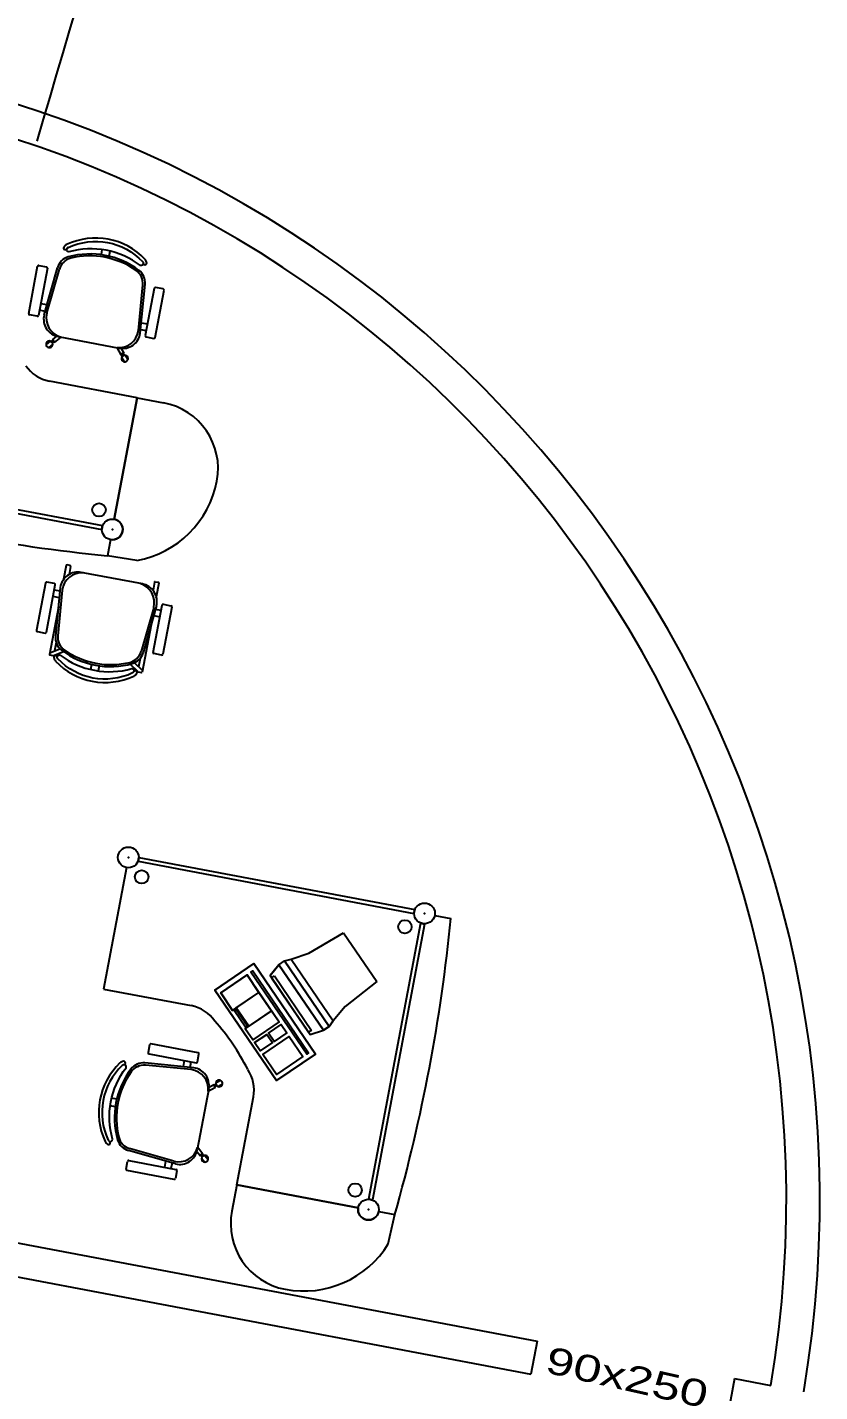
# Model space of a CAD drawing. Header units: inches. Extents: x -18604 to 2753, y -9056 to 3482.
# Drawn here: x 378 to 733, y -4179 to -3568 of the extents above; entities that cross this region are included whole.
import ezdxf

# ---------------------------------------------------------------- set-up
doc = ezdxf.new("R2010")
doc.units = ezdxf.units.IN
for name, color, linetype in [('FORÇA 1', 86, 'Continuous'), ('MOVEIS', 2, 'Continuous'), ('Parede', 6, 'Continuous'), ('TEXTO_AREAS', 146, 'Continuous')]:
    doc.layers.add(name, color=color, linetype=linetype)
doc.styles.add('REGUA100', font='GOTHIC.TTF', dxfattribs={"width": 1.4})

# ---------------------------------------------------------------- blocks, each defined once
blk = doc.blocks.new('CC50704')
for p, q in [((11.58, 13.43), (12, 0)), ((-60, 0), (-60, 12)), ((-60, 0), (-4.65, 0)), ((4.65, 0), (12, 0))]:
    blk.add_line(p, q)
for centre, radius, start, end in [((-30, 12), 30, 90, 180), ((-30, -2.54), 44.54, 21.00528, 90), ((0, 0), 4.65, 0, 180)]:
    blk.add_arc(centre, radius, start, end)
blk.add_point((0, 0))

msp = doc.modelspace()

# ---------------------------------------------------------------- linework, layer by layer
at = {"layer": 'FORÇA 1'}
msp.add_open_spline([(382.74, -3619.35, -1761.63), (445.07, -3408.33, -1750.21), (596.01, -2897.36, -1722.55), (161.24, -2137.24, -1769), (-620.23, -2052.42, -1751.78), (-1131.85, -2514.64, -1754.01), (-1213.07, -3253.4, -1754.99), (-954.31, -3671.74, -1754.71), (-812.23, -3888.34, -1754.55)], degree=3, knots=[0, 0, 0, 0, 649.163968, 1571.946122, 2171.553363, 2757.65089, 3449.031517, 4207.693788, 4207.693788, 4207.693788, 4207.693788], dxfattribs=at)
at = {"layer": 'MOVEIS'}
for p, q in [((411.52, -3670.18, -4449.72), (411.96, -3667.87, -4449.72)), ((414.96, -3670.83, -4449.72), (415.4, -3668.52, -4449.72)), ((378.98, -3696.5, -4449.72), (382.98, -3675.37, -4449.72)), ((387.4, -3676.21, -4449.72), (383.4, -3697.34, -4449.72)), ((383.56, -3674.98, -4449.72), (387, -3675.63, -4449.72)), ((385.89, -3697.13, -4449.72), (391.88, -3676.01, -4449.72)), ((387.1, -3696.35, -4449.72), (392.77, -3676.59, -4449.72)), ((428.13, -3704.11, -4449.72), (430.07, -3683.65, -4449.72)), ((428.97, -3705.28, -4449.72), (431.11, -3683.43, -4449.72)), ((435.21, -3685.26, -4449.72), (431.21, -3706.38, -4449.72)), ((435.63, -3707.22, -4449.72), (439.63, -3686.09, -4449.72)), ((439.23, -3685.51, -4449.72), (435.79, -3684.86, -4449.72)), ((386.4, -3695.56, -4449.72), (383.83, -3695.07, -4449.72)), ((387.09, -3692.64, -4449.72), (384.39, -3692.13, -4449.72)), ((382.82, -3697.73, -4449.72), (379.38, -3697.08, -4449.72)), ((429.49, -3700.66, -4449.72), (432.2, -3701.17, -4449.72)), ((388.54, -3708.82, -4449.72), (386.74, -3710.31, -4449.72)), ((391.42, -3706.69, -4449.72), (389.51, -3708.26, -4449.72)), ((389.51, -3708.26, -4449.72), (389.63, -3708.41, -4449.72)), ((393.34, -3707.05, -4449.72), (390.46, -3709.42, -4449.72)), ((392.19, -3706.83, -4449.72), (419.56, -3712.01, -4449.72)), ((429.07, -3703.63, -4449.72), (431.64, -3704.12, -4449.72)), ((431.61, -3706.97, -4449.72), (435.05, -3707.62, -4449.72)), ((389.74, -3710.28, -4449.72), (387.94, -3711.76, -4449.72)), ((390.34, -3709.27, -4449.72), (390.46, -3709.42, -4449.72)), ((418.41, -3711.79, -4449.72), (420.23, -3715.05, -4449.72)), ((420.4, -3714.96, -4449.72), (420.23, -3715.05, -4449.72)), ((420.33, -3712.16, -4449.72), (421.54, -3714.32, -4449.72)), ((421.54, -3714.32, -4449.72), (421.37, -3714.41, -4449.72)), ((422.23, -3715.2, -4449.72), (423.37, -3717.23, -4449.72)), ((420.58, -3716.11, -4449.72), (421.72, -3718.15, -4449.72)), ((427.6, -3734.24, -4449.72), (388.29, -3726.81, -4449.72)), ((417.31, -3788.63, -4449.72), (427.6, -3734.24, -4449.72)), ((288.2, -3769.85, -4449.72), (411.71, -3793.22, -4449.72)), ((288.2, -3769.85, -4449.72), (411.71, -3793.22, -4449.72)), ((288.53, -3768.08, -4449.72), (412.04, -3791.45, -4449.72)), ((288.53, -3768.08, -4449.72), (412.04, -3791.45, -4449.72)), ((412.04, -3791.45, -4449.72), (411.71, -3793.22, -4449.72)), ((411.71, -3793.22, -4449.72), (412.04, -3791.45, -4449.72)), ((415.58, -3797.77, -4449.72), (414.21, -3804.99, -4449.72)), ((395.79, -3809.37, -4449.72), (394.62, -3815.55, -4449.72)), ((397.51, -3809.39, -4449.72), (396.14, -3809.13, -4449.72)), ((397.75, -3809.74, -4449.72), (397.06, -3813.37, -4449.72)), ((429.9, -3817.63, -4449.72), (402.53, -3812.45, -4449.72)), ((386.46, -3817.24, -4449.72), (382.46, -3838.37, -4449.72)), ((386.89, -3839.2, -4449.72), (390.88, -3818.08, -4449.72)), ((390.48, -3817.49, -4449.72), (387.04, -3816.84, -4449.72)), ((393.13, -3819.18, -4449.72), (390.99, -3841.03, -4449.72)), ((435.34, -3816.85, -4449.72), (434.66, -3820.48, -4449.72)), ((435.69, -3816.61, -4449.72), (437.07, -3816.87, -4449.72)), ((437.31, -3817.22, -4449.72), (436.14, -3823.4, -4449.72)), ((392.6, -3823.8, -4449.72), (389.9, -3823.29, -4449.72)), ((393.02, -3820.83, -4449.72), (390.45, -3820.34, -4449.72)), ((393.97, -3820.35, -4449.72), (392.03, -3840.81, -4449.72)), ((392.26, -3828, -4449.72), (388.25, -3849.19, -4449.72)), ((434.99, -3828.11, -4449.72), (429.32, -3847.87, -4449.72)), ((436.2, -3827.33, -4449.72), (430.21, -3848.45, -4449.72)), ((434.69, -3848.25, -4449.72), (438.69, -3827.12, -4449.72)), ((435.69, -3828.9, -4449.72), (438.26, -3829.39, -4449.72)), ((443.11, -3827.96, -4449.72), (439.12, -3849.09, -4449.72)), ((439.28, -3826.73, -4449.72), (442.71, -3827.38, -4449.72)), ((433.78, -3835.86, -4449.72), (429.75, -3857.15, -4449.72)), ((435, -3831.82, -4449.72), (437.71, -3832.33, -4449.72)), ((382.86, -3838.95, -4449.72), (386.3, -3839.6, -4449.72)), ((388.39, -3848.47, -4449.72), (392.96, -3846.61, -4449.72)), ((389.87, -3849.81, -4449.72), (388.49, -3849.55, -4449.72)), ((389.86, -3849.8, -4449.72), (394.55, -3847.9, -4449.72)), ((391.29, -3843.87, -4449.72), (390.59, -3847.58, -4449.72)), ((438.53, -3849.48, -4449.72), (435.09, -3848.83, -4449.72)), ((407.14, -3853.63, -4449.72), (406.7, -3855.94, -4449.72)), ((410.57, -3854.28, -4449.72), (410.14, -3856.59, -4449.72)), ((428.06, -3857.03, -4449.72), (424.38, -3853.54, -4449.72)), ((429.91, -3856.33, -4449.72), (426.34, -3852.93, -4449.72)), ((428.89, -3850.98, -4449.72), (428.18, -3854.69, -4449.72)), ((428.05, -3857.03, -4449.72), (429.52, -3857.31, -4449.72)), ((428.01, -3941.84, -4449.72), (428.35, -3940.07, -4449.72)), ((428.35, -3940.07, -4449.72), (428.01, -3941.84, -4449.72)), ((428.35, -3940.07, -4449.72), (551.86, -3963.44, -4449.72)), ((428.35, -3940.07, -4449.72), (551.86, -3963.44, -4449.72)), ((422.75, -3944.66, -4449.72), (412.46, -3999.04, -4449.72)), ((428.01, -3941.84, -4449.72), (551.52, -3965.2, -4449.72)), ((428.01, -3941.84, -4449.72), (551.52, -3965.2, -4449.72)), ((551.52, -3965.2, -4449.72), (551.86, -3963.44, -4449.72)), ((551.86, -3963.44, -4449.72), (551.52, -3965.2, -4449.72)), ((554.51, -3969.59, -4449.72), (531.14, -4093.09, -4449.72)), ((554.51, -3969.59, -4449.72), (531.14, -4093.09, -4449.72)), ((556.28, -3969.92, -4449.72), (532.91, -4093.43, -4449.72)), ((556.28, -3969.92, -4449.72), (532.91, -4093.43, -4449.72)), ((556.28, -3969.92, -4449.72), (554.51, -3969.59, -4449.72)), ((554.51, -3969.59, -4449.72), (556.28, -3969.92, -4449.72)), ((560.83, -3966.05, -4449.72), (568.05, -3967.41, -4449.72)), ((504.43, -3982.97, -4450.72), (520.03, -3973.91, -4450.72)), ((520.03, -3973.91, -4450.72), (534.9, -3995.72, -4450.72)), ((496.55, -3985.62, -4448.72), (504.43, -3982.97, -4450.72)), ((479.77, -3987.68, -4447.72), (462.42, -3999.51, -4447.72)), ((507.37, -4028.17, -4447.72), (479.77, -3987.68, -4447.72)), ((487.06, -3993, -4447.72), (491.03, -3988.17, -4447.72)), ((491.03, -3988.17, -4447.72), (493.51, -3986.48, -4448.72)), ((491.03, -3988.17, -4447.72), (493.51, -3986.48, -4447.72)), ((500.46, -4002.01, -4447.72), (491.03, -3988.17, -4447.72)), ((511.03, -4017.5, -4447.72), (491.03, -3988.17, -4447.72)), ((491.03, -3988.17, -4447.72), (511.03, -4017.5, -4447.72)), ((493.51, -3986.48, -4448.72), (496.55, -3985.62, -4448.72)), ((493.51, -3986.48, -4448.72), (496.55, -3985.62, -4448.72)), ((493.51, -3986.48, -4448.72), (513.51, -4015.81, -4448.72)), ((493.51, -3986.48, -4447.72), (513.51, -4015.81, -4447.72)), ((496.07, -4006.22, -4447.72), (487.06, -3993, -4447.72)), ((487.77, -3994.04, -4447.72), (489.01, -3993.2, -4447.72)), ((487.77, -3994.04, -4447.72), (504.37, -4018.39, -4447.72)), ((487.77, -3994.04, -4447.72), (487.77, -3994.04, -4447.72)), ((487.77, -3994.04, -4447.72), (487.77, -3994.04, -4447.72)), ((489.01, -3993.2, -4447.72), (505.61, -4017.55, -4447.72)), ((534.9, -3995.72, -4450.72), (520.76, -4006.93, -4450.72)), ((412.46, -3999.04, -4449.72), (451.76, -4006.48, -4449.72)), ((462.42, -3999.51, -4447.72), (490.02, -4040, -4447.72)), ((462.42, -3999.51, -4449.72), (490.02, -4040, -4449.72)), ((462.42, -3999.51, -4447.72), (462.42, -3999.51, -4449.72)), ((494.23, -4003.52, -4442.72), (503.67, -4017.36, -4442.72)), ((496.07, -4006.22, -4447.72), (505.08, -4019.44, -4447.72)), ((520.76, -4006.93, -4450.72), (515.42, -4013.3, -4448.72)), ((515.42, -4013.3, -4448.72), (513.51, -4015.81, -4448.72)), ((513.51, -4015.81, -4448.72), (515.42, -4013.3, -4448.72)), ((505.61, -4017.55, -4447.72), (504.37, -4018.39, -4447.72)), ((505.08, -4019.44, -4447.72), (511.03, -4017.5, -4447.72)), ((513.51, -4015.81, -4448.72), (511.03, -4017.5, -4447.72)), ((511.03, -4017.5, -4447.72), (513.51, -4015.81, -4447.72)), ((433.12, -4024.03, -4449.72), (432.47, -4027.47, -4449.72)), ((454.83, -4027.63, -4449.72), (433.71, -4023.64, -4449.72)), ((452.9, -4034.3, -4449.72), (431.04, -4032.16, -4449.72)), ((432.87, -4028.06, -4449.72), (453.99, -4032.05, -4449.72)), ((448.27, -4033.77, -4449.72), (448.78, -4031.07, -4449.72)), ((451.25, -4034.2, -4449.72), (451.73, -4031.63, -4449.72)), ((454.58, -4031.66, -4449.72), (455.23, -4028.22, -4449.72)), ((490.02, -4040, -4447.72), (507.37, -4028.17, -4447.72)), ((451.72, -4035.14, -4449.72), (431.26, -4033.2, -4449.72)), ((459.62, -4043.7, -4449.72), (454.45, -4071.08, -4449.72)), ((459.41, -4044.85, -4449.72), (462.66, -4043.04, -4449.72)), ((459.77, -4042.93, -4449.72), (461.93, -4041.73, -4449.72)), ((461.93, -4041.73, -4449.72), (462.03, -4041.89, -4449.72)), ((462.57, -4042.87, -4449.72), (462.66, -4043.04, -4449.72)), ((462.81, -4041.04, -4449.72), (464.85, -4039.9, -4449.72)), ((463.73, -4042.68, -4449.72), (465.77, -4041.55, -4449.72)), ((490.02, -4040, -4447.72), (490.02, -4040, -4449.72)), ((417.79, -4051.75, -4449.72), (415.48, -4051.31, -4449.72)), ((418.44, -4048.31, -4449.72), (416.13, -4047.87, -4449.72)), ((472.21, -4086.68, -4449.72), (479.64, -4047.37, -4449.72)), ((444.75, -4077.38, -4449.72), (423.62, -4071.38, -4449.72)), ((423.82, -4075.87, -4449.72), (444.95, -4079.86, -4449.72)), ((443.96, -4076.16, -4449.72), (424.2, -4070.49, -4449.72)), ((454.3, -4071.85, -4449.72), (455.87, -4073.76, -4449.72)), ((454.66, -4069.93, -4449.72), (457.03, -4072.81, -4449.72)), ((455.87, -4073.76, -4449.72), (456.02, -4073.64, -4449.72)), ((456.44, -4074.72, -4449.72), (457.92, -4076.53, -4449.72)), ((456.88, -4072.93, -4449.72), (457.03, -4072.81, -4449.72)), ((457.89, -4073.53, -4449.72), (459.37, -4075.33, -4449.72)), ((422.59, -4079.7, -4449.72), (423.24, -4076.27, -4449.72)), ((444.11, -4084.29, -4449.72), (422.99, -4080.29, -4449.72)), ((440.25, -4076.18, -4449.72), (439.74, -4078.88, -4449.72)), ((443.17, -4076.87, -4449.72), (442.69, -4079.44, -4449.72)), ((445.35, -4080.45, -4449.72), (444.7, -4083.89, -4449.72)), ((472.21, -4086.68, -4449.72), (469.97, -4098.47, -4449.72)), ((526.59, -4096.97, -4449.72), (472.21, -4086.68, -4449.72)), ((472.21, -4086.68, -4449.72), (526.59, -4096.97, -4449.72)), ((532.91, -4093.43, -4449.72), (531.14, -4093.09, -4449.72)), ((531.14, -4093.09, -4449.72), (532.91, -4093.43, -4449.72)), ((535.73, -4098.7, -4449.72), (542.95, -4100.06, -4449.72)), ((535.73, -4098.7, -4449.72), (542.95, -4100.06, -4449.72)), ((540.04, -4113.17, -4449.72), (542.95, -4100.06, -4449.72))]:
    msp.add_line(p, q, dxfattribs=at)
at = {"layer": 'MOVEIS', "extrusion": (-0.826234, -0.563328, 0)}
for p, q in [((493.51, -3986.48, -4447.72), (493.51, -3986.48, -4448.72)), ((513.51, -4015.81, -4447.72), (513.51, -4015.81, -4448.72))]:
    msp.add_line(p, q, dxfattribs=at)
at = {"layer": 'MOVEIS', "elevation": -4449.72}
for points in [[(428.99, -3675, 0.237888), (396.94, -3668.93, -0.605717), (396.15, -3667.35, -0.122717), (396.61, -3666.96, -0.323529), (430.02, -3673.28, -0.122717), (430.3, -3673.81, -0.605717)], [(393.11, -3849.46, 0.237888), (425.15, -3855.53, -0.605717), (425.95, -3857.11, -0.122717), (425.49, -3857.5, -0.323529), (392.08, -3851.18, -0.122717), (391.79, -3850.65, -0.605717)], [(425.95, -3857.11, -0.122717), (425.49, -3857.5, -0.323529), (392.08, -3851.18, -0.122717), (391.79, -3850.65, -0.605717), (393.11, -3849.46, 0.237888), (425.15, -3855.53, -0.605717)], [(416.55, -4066.33, -0.237888), (422.61, -4034.28, 0.605717), (421.42, -4032.96, 0.122717), (420.89, -4033.25, 0.323529), (414.57, -4066.66, 0.122717), (414.96, -4067.12, 0.605717)]]:
    msp.add_lwpolyline(points, format="xyb", close=True, dxfattribs=at)
for points in [[(396.61, -3666.96, -0.323529), (430.02, -3673.28, -0.122717), (430.3, -3673.81, -0.605717), (428.99, -3675, 0.237888), (396.94, -3668.93, -0.605717), (396.15, -3667.35)], [(420.89, -4033.25, 0.323529), (414.57, -4066.66, 0.122717), (414.96, -4067.12, 0.605717), (416.55, -4066.33, -0.237888), (422.61, -4034.28, 0.605717), (421.42, -4032.96)]]:
    msp.add_lwpolyline(points, format="xyb", dxfattribs=at)
at = {"layer": 'MOVEIS', "elevation": -4447.72}
for points in [[(464.96, -4000.72), (476.82, -3992.64), (491.19, -4013.73), (479.33, -4021.81), (475.95, -4016.86), (477.61, -4015.73), (471.97, -4007.47), (470.32, -4008.59), (464.96, -4000.72)], [(471.01, -4008.72), (471.84, -4008.16), (476.91, -4015.6), (476.08, -4016.16), (471.01, -4008.72)], [(480.18, -4023.05), (485.62, -4019.34), (488.16, -4023.06), (482.71, -4026.77), (480.18, -4023.05)], [(483.84, -4028.42), (495.7, -4020.34), (501.81, -4029.3), (489.95, -4037.39), (483.84, -4028.42)], [(486.45, -4018.78), (492.04, -4014.97), (494.57, -4018.68), (488.99, -4022.49), (486.45, -4018.78)]]:
    msp.add_lwpolyline(points, dxfattribs=at)
msp.add_lwpolyline([(478.48, -3991.5), (479.31, -3990.94), (504.31, -4027.6), (503.48, -4028.16)], close=True, dxfattribs=at)
at = {"layer": 'MOVEIS'}
for centre, radius in [((389.66, -3709.1, -4449.72), 0.5), ((421.08, -3715.05, -4449.72), 0.5), ((410.47, -3784.43, -4449.72), 3), ((416.44, -3793.2, -4449.72), 4.65), ((416.44, -3793.2, -4449.72), 4.65), ((423.61, -3940.09, -4449.72), 4.65), ((423.61, -3940.09, -4449.72), 4.65), ((429.59, -3948.85, -4449.72), 3), ((556.26, -3965.18, -4449.72), 4.65), ((556.26, -3965.18, -4449.72), 4.65), ((556.26, -3965.18, -4449.72), 4.65), ((556.26, -3965.18, -4449.72), 4.65), ((547.49, -3971.16, -4449.72), 3), ((462.66, -4042.18, -4449.72), 0.5), ((456.71, -4073.6, -4449.72), 0.5), ((525.18, -4089.07, -4449.72), 3), ((531.16, -4097.83, -4449.72), 4.65), ((531.16, -4097.83, -4449.72), 4.65)]:
    msp.add_circle(centre, radius, dxfattribs=at)
for centre, radius, start, end in [((397.16, -3668.08, -4449.72), 2.75, 115.82912, 144.14079), ((408.94, -3693.23, -4449.72), 30.52, 43.41004, 115.16246), ((398.62, -3677.92, -4449.72), 7, 105.68154, 164.165), ((399.5, -3678.52, -4449.72), 7, 103.55016, 163.98635), ((395.37, -3667.12, -4449.72), 0.782, 123.96071, 319.47537), ((397.16, -3668.08, -4449.72), 1.25, 116.15615, 144.14079), ((406.51, -3706.05, -4449.72), 36.22, 52.89095, 105.68154), ((406.35, -3706.93, -4449.72), 36.22, 55.02233, 103.55016), ((429.09, -3674.12, -4449.72), 2.75, 14.43171, 42.74338), ((383.47, -3675.47, -4449.72), 0.5, 79.28625, 169.28625), ((386.91, -3676.12, -4449.72), 0.5, 349.28625, 79.28625), ((423.1, -3682.99, -4449.72), 7, 354.58614, 55.02233), ((424.14, -3682.75, -4449.72), 7, 354.4075, 52.89095), ((431.11, -3673.88, -4449.72), 0.782, 199.09713, 34.61179), ((435.7, -3685.35, -4449.72), 0.5, 79.28625, 169.28625), ((439.14, -3686, -4449.72), 0.5, 349.28625, 79.28625), ((379.47, -3696.59, -4449.72), 0.5, 169.28625, 259.28625), ((395.71, -3698.49, -4449.72), 8.87, 166.03402, 253.69376), ((382.91, -3697.24, -4449.72), 0.5, 259.28625, 349.28625), ((393.68, -3698.97, -4449.72), 8, 166.71701, 259.28625), ((388.24, -3710.29, -4449.72), 1.5, 52.00237, 27.82264), ((389.6, -3709.16, -4449.72), 0.75, 351.26634, 87.64571), ((419.33, -3702.95, -4449.72), 8.87, 264.87874, 352.53848), ((421.05, -3704.15, -4449.72), 8, 259.28625, 351.85549), ((431.7, -3706.47, -4449.72), 0.5, 169.28625, 259.28625), ((435.14, -3707.12, -4449.72), 0.5, 259.28625, 349.28625), ((421.13, -3715.12, -4449.72), 0.75, 70.92679, 167.30616), ((421.97, -3716.67, -4449.72), 1.5, 130.74986, 106.57012), ((391.36, -3710.59, -4449.72), 16.5, 214.28625, 259.28625), ((488.78, -3047.78, -4449.72), 760.88, 254.19664, 264.37586), ((401.04, -3820.31, -4449.72), 8, 79.28625, 171.85549), ((402.76, -3821.51, -4449.72), 8.87, 84.87874, 172.53848), ((396.08, -3809.42, -4449.72), 0.3, 79.28625, 169.28625), ((397.46, -3809.68, -4449.72), 0.3, 349.28625, 79.28625), ((386.95, -3817.34, -4449.72), 0.5, 79.28625, 169.28625), ((390.39, -3817.99, -4449.72), 0.5, 349.28625, 79.28625), ((426.38, -3825.97, -4449.72), 8.87, 346.03402, 73.69376), ((428.42, -3825.49, -4449.72), 8, 346.71701, 79.28625), ((435.64, -3816.91, -4449.72), 0.3, 79.28625, 169.28625), ((437.01, -3817.17, -4449.72), 0.3, 349.28625, 79.28625), ((439.18, -3827.22, -4449.72), 0.5, 79.28625, 169.28625), ((442.62, -3827.87, -4449.72), 0.5, 349.28625, 79.28625), ((382.95, -3838.46, -4449.72), 0.5, 169.28625, 259.28625), ((386.39, -3839.11, -4449.72), 0.5, 259.28625, 349.28625), ((397.95, -3841.71, -4449.72), 7, 174.4075, 232.89095), ((399, -3841.47, -4449.72), 7, 174.58614, 235.02233), ((388.55, -3849.25, -4449.72), 0.3, 169.28625, 259.28625), ((415.58, -3818.41, -4449.72), 36.22, 232.89095, 285.68154), ((415.75, -3817.53, -4449.72), 36.22, 235.02233, 283.55016), ((422.59, -3845.94, -4449.72), 7, 283.55016, 343.98635), ((423.48, -3846.54, -4449.72), 7, 285.68154, 344.165), ((435.19, -3848.34, -4449.72), 0.5, 169.28625, 259.28625), ((438.62, -3848.99, -4449.72), 0.5, 259.28625, 349.28625), ((390.98, -3850.58, -4449.72), 0.782, 19.09713, 214.61179), ((393, -3850.34, -4449.72), 2.75, 194.43171, 222.74338), ((413.15, -3831.23, -4449.72), 30.52, 223.41004, 295.16246), ((426.73, -3857.34, -4449.72), 0.782, 303.96071, 139.47537), ((424.93, -3856.38, -4449.72), 2.75, 295.82912, 324.14079), ((429.56, -3857.11, -4449.72), 0.2, 259.28625, 349.28625), ((-189.16, -3892.85, -4449.72), 760.88, 344.19664, 354.37586), ((448.69, -4022.69, -4449.72), 16.5, 34.28625, 79.28625), ((384.8, -4082.08, -4449.72), 103.58, 34.28625, 41.54177), ((433.61, -4024.13, -4449.72), 0.5, 79.28625, 169.28625), ((384.8, -4082.08, -4449.72), 103.58, 27.03073, 34.28625), ((440.84, -4054.33, -4449.72), 30.52, 133.41004, 205.16246), ((421.74, -4034.17, -4449.72), 2.75, 104.43171, 132.74338), ((421.74, -4034.17, -4449.72), 1.25, 104.43171, 132.41635), ((421.49, -4032.15, -4449.72), 0.782, 289.09713, 124.61179), ((430.36, -4039.12, -4449.72), 7, 84.4075, 142.89095), ((432.96, -4027.57, -4449.72), 0.5, 169.28625, 259.28625), ((454.09, -4031.56, -4449.72), 0.5, 259.28625, 349.28625), ((454.74, -4028.12, -4449.72), 0.5, 349.28625, 79.28625), ((453.66, -4056.75, -4449.72), 36.22, 142.89095, 195.68154), ((454.54, -4056.92, -4449.72), 36.22, 145.02233, 193.55016), ((430.6, -4040.17, -4449.72), 7, 84.58614, 145.02233), ((450.57, -4043.94, -4449.72), 8.87, 354.87874, 82.53848), ((451.76, -4042.22, -4449.72), 8, 349.28625, 81.85549), ((463.43, -4044.31, -4449.72), 16.5, 349.28625, 34.28625), ((462.74, -4042.14, -4449.72), 0.75, 160.92679, 257.30616), ((464.29, -4041.29, -4449.72), 1.5, 220.74986, 196.57012), ((415.69, -4066.11, -4449.72), 2.75, 205.82912, 234.14079), ((414.73, -4067.9, -4449.72), 0.782, 213.96071, 49.47537), ((425.53, -4064.65, -4449.72), 7, 195.68154, 254.165), ((426.13, -4063.76, -4449.72), 7, 193.55016, 253.98635), ((423.73, -4076.36, -4449.72), 0.5, 79.28625, 169.28625), ((446.1, -4067.55, -4449.72), 8.87, 256.03402, 343.69376), ((446.58, -4069.59, -4449.72), 8, 256.71701, 349.28625), ((456.77, -4073.67, -4449.72), 0.75, 81.26634, 177.64571), ((457.91, -4075.03, -4449.72), 1.5, 142.00237, 117.82264), ((423.08, -4079.8, -4449.72), 0.5, 169.28625, 259.28625), ((444.86, -4080.36, -4449.72), 0.5, 349.28625, 79.28625), ((444.21, -4083.79, -4449.72), 0.5, 259.28625, 349.28625), ((499.45, -4104.04, -4449.72), 30, 169.28625, 259.28625), ((531.16, -4097.83, -4449.72), 4.65, 169.28625, 349.28625), ((502.16, -4089.76, -4449.72), 44.54, 259.28625, 328.28097)]:
    msp.add_arc(centre, radius, start, end, dxfattribs=at)
for p in [(416.44, -3793.2, -4449.72), (416.44, -3793.2, -4449.72), (416.44, -3793.2, -4449.72), (423.61, -3940.09, -4449.72), (423.61, -3940.09, -4449.72), (556.26, -3965.18, -4449.72), (556.26, -3965.18, -4449.72), (556.26, -3965.18, -4449.72), (556.26, -3965.18, -4449.72), (556.26, -3965.18, -4449.72), (531.16, -4097.83, -4449.72), (531.16, -4097.83, -4449.72), (531.16, -4097.83, -4449.72), (531.16, -4097.83, -4449.72)]:
    msp.add_point(p, dxfattribs=at)
for points in [[(479.77, -3987.68, -4447.72), (507.37, -4028.17, -4447.72), (490.02, -4040, -4447.72), (462.42, -3999.51, -4447.72)], [(491.03, -3988.17, -4447.72), (487.06, -3993, -4447.72), (505.08, -4019.44, -4447.72), (511.03, -4017.5, -4447.72)], [(493.51, -3986.48, -4447.72), (513.51, -4015.81, -4447.72), (511.03, -4017.5, -4447.72), (491.03, -3988.17, -4447.72)], [(496.55, -3985.62, -4448.72), (515.42, -4013.3, -4448.72), (513.51, -4015.81, -4448.72), (493.51, -3986.48, -4448.72)], [(476.82, -3992.64, -4447.72), (464.96, -4000.72, -4447.72), (470.32, -4008.59, -4447.72), (482.1, -4000.56, -4447.72)], [(479.31, -3990.94, -4447.72), (504.31, -4027.6, -4447.72), (503.48, -4028.16, -4447.72), (478.48, -3991.5, -4447.72)], [(490.02, -4040, -4447.72), (490.02, -4040, -4449.72), (462.42, -3999.51, -4449.72), (462.42, -3999.51, -4447.72)], [(482.1, -4000.56, -4447.72), (487.74, -4008.82, -4447.72), (477.61, -4015.73, -4447.72), (471.97, -4007.47, -4447.72)], [(471.84, -4008.16, -4447.72), (476.91, -4015.6, -4447.72), (476.08, -4016.16, -4447.72), (471.01, -4008.72, -4447.72)], [(491.19, -4013.73, -4447.72), (479.33, -4021.81, -4447.72), (475.95, -4016.86, -4447.72), (487.74, -4008.82, -4447.72)], [(485.62, -4019.34, -4447.72), (488.16, -4023.06, -4447.72), (482.71, -4026.77, -4447.72), (480.18, -4023.05, -4447.72)], [(495.7, -4020.34, -4447.72), (501.81, -4029.3, -4447.72), (489.95, -4037.39, -4447.72), (483.84, -4028.42, -4447.72)], [(492.04, -4014.97, -4447.72), (494.57, -4018.68, -4447.72), (488.99, -4022.49, -4447.72), (486.45, -4018.78, -4447.72)]]:
    msp.add_3dface(points, dxfattribs=at)
at = {"layer": 'Parede'}
for p, q in [((-271, -3990.74, -1754.51), (606.66, -4156.79, -1754.51)), ((-288.61, -4002.67, -1754.51), (603.95, -4171.54, -1754.51)), ((606.66, -4156.79, -1754.51), (603.95, -4171.54, -1754.51)), ((695.09, -4173.52, -1754.51), (692.28, -4188.84, -1754.51)), ((695.09, -4173.52, -1754.51), (711.36, -4176.6, -1754.51))]:
    msp.add_line(p, q, dxfattribs=at)
for radius, start, end in [(515, 350.43687, 169.80452), (500, 350.47139, 168.1011)]:
    msp.add_arc((218.26, -4093.83, -1754.51), radius, start, end, dxfattribs=at)

# ---------------------------------------------------------------- block references
at = {"layer": 'MOVEIS', "rotation": 259.2862480777611}
msp.add_blockref('CC50704', (416.44, -3793.2, -4449.72), dxfattribs=at)

# ---------------------------------------------------------------- texts
at = {"layer": 'TEXTO_AREAS', "style": 'REGUA100', "width": 1.4}
msp.add_text('90x250', height=12, rotation=347.33295, dxfattribs=at).set_placement((609.72, -4170.66, -1754.51))

doc.saveas('drawing.dxf')
